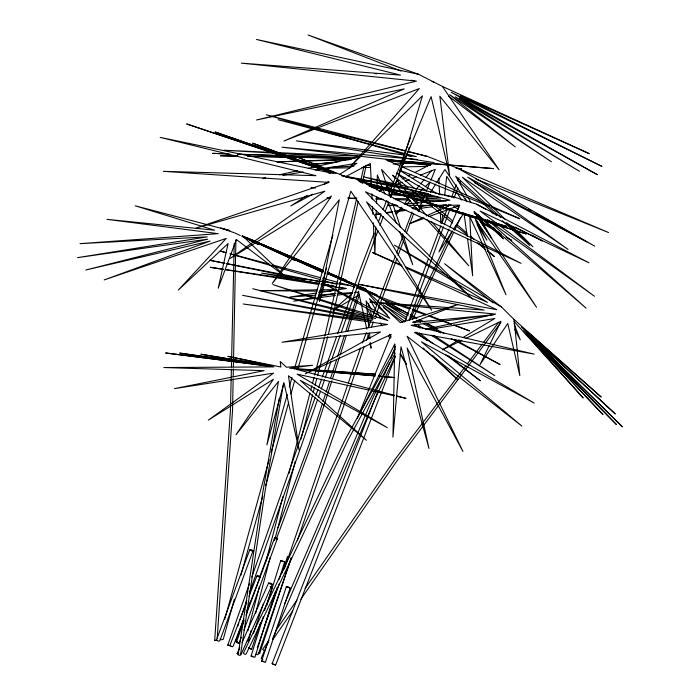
<?xml version="1.0" encoding="UTF-8"?>
<svg xmlns="http://www.w3.org/2000/svg" width="700" height="700" viewBox="0 0 700 700"><rect width="100%" height="100%" fill="white"/><g stroke="black" fill="none" stroke-linecap="round" stroke-linejoin="round"><path stroke-width="1.05" d="M233.161 378.7L232.531 410.392L217.236 638.067M233.205 376.521L233.354 368.865M233.398 366.678L235.918 239.907M231.376 369.066L230.431 410.594L214.69 640.404L217.088 640.246L214.69 640.404M231.429 366.879L234.237 243.381M375.743 227.036L374.894 254.179L373.31 222.862M376.014 218.347L376.25 210.752M376.486 203.149L376.696 196.639M376.898 190.12L377.37 174.921L384.921 194.084M441.735 223.326L442.645 214.769M443.205 209.423L443.66 205.144M444.675 195.519L446.714 176.269L454.746 189.053M283.553 383.224L265.072 491.269L240.537 654.789L239.785 655.384L238.114 654.876L262.964 491.347L279.265 398.265M358.181 201.644L331.59 321.816L328.283 334.495M362.18 183.566L366.179 165.489M356.746 198.074L324.826 336.061M360.377 182.14L364 166.206M247.914 630.744L259.49 586.381M266.105 561.032L282.922 496.606M288.995 473.366L309.942 393.094M310.774 389.926L311.876 385.709M312.428 383.591L314.081 377.256M314.632 375.139L324.275 338.179M251.195 630.28L248.439 640.841L247.336 640.946M255.596 613.375L270.191 557.392M274.592 540.488L295.243 461.265M301.026 439.075L312.585 394.713M313.136 392.595L314.519 387.319M315.07 385.201L316.715 378.866M317.546 375.699L327.731 336.613M234.307 599.279L223.265 639.301L221.532 639.817L220.089 639.004M240.993 575.05L262.789 496.064M265.703 485.529L288.662 402.325M290.981 393.908L294.761 380.214M224.639 619.64L269.124 459.611M271.171 452.244L287.271 394.345M289.319 386.969L291.953 377.493M297.71 369.714L326.506 268.082M294.35 369.119L332.902 235.104M275.257 591.885L254.931 657.23L252.998 656.959L251.072 656.058L263.322 616.639M266.875 605.238L280.744 560.639L284.611 561.811L279.125 579.442M331.896 380.73L311.377 444.885L276.412 538.886M332.561 378.656L339.517 356.921M340.174 354.856L346.465 335.195M347.795 331.056L359.38 294.84M322.429 403.506L309.304 444.08L278.014 527.782M323.102 401.424L325.456 394.144M326.13 392.061L329.499 381.658M330.505 378.543L336.569 359.817M337.575 356.694L344.304 335.895M345.651 331.73L358.776 291.156M265.186 624.391L277.358 587.379M282.091 572.985L287.499 556.526L288.68 557.156M258.055 653.004L259.683 653.459L291.121 557.839M261.608 661.062L286.352 586.67L288.61 587.099L290.132 588L265.387 662.392L261.608 661.062L263.856 661.491M253.453 633.447L263.392 603.715M251.571 649.346L248.649 647.806L251.571 649.346L260.488 622.685M264.609 610.383L272.151 587.825L270.113 586.6M257.294 647.666L279.326 583.59M284.305 569.126L347.567 385.166M348.276 383.092L360.517 348.014M291.252 558.25L258.248 654.351L257.705 654.789L256.007 654.176M297.29 540.68L364.192 346.483M230.79 645.837L227.754 645.199L249.585 583.319M251.764 577.133L315.07 397.679M315.796 395.614L317.984 389.428M318.71 387.363L321.624 379.111M322.35 377.046L336.534 336.822M337.627 333.734L360.185 269.789L374.15 233.161M237.694 626.246L238.787 623.149M239.881 620.051L246.785 600.46M249.69 592.209L317.642 399.376M318.369 397.311L320.556 391.125M321.283 389.06L324.546 379.785M325.281 377.72L331.091 361.217M331.817 359.161L340.174 335.44M341.267 332.351L363.072 270.471L377.983 230.755M409.15 320.11L443.494 226.748M444.255 224.691L450.293 208.276M454.064 198.013L457.844 187.758M459.725 182.63L460.486 180.574M216.79 639.109L249.681 549.99L250.6 549.413L253.138 550.567L219.861 640.701L218.951 641.288L216.414 640.133M241.29 637.245L239.024 643.387L236.32 642.504L244.125 620.375M246.015 615.256L274.759 537.477L277.454 538.361L243.941 630.087M366.476 340.349L368.384 335.23M371.429 327.049L373.328 321.939M375.235 316.82L376.373 313.757M377.134 311.71L396.935 258.519M398.072 255.447L403.401 241.132M404.171 239.085L404.933 237.037M406.455 232.951L413.683 213.518M415.205 209.423L415.966 207.375M416.727 205.336L417.874 202.265L415.966 201.889L417.874 202.265M235.83 641.209L243.67 619.657M247.109 610.47L248.255 607.407M249.016 605.369L250.539 601.282M259.7 576.782L269.999 549.22M379.899 225.662L383.338 216.501M385.254 211.409L388.692 202.239M390.609 197.146L394.433 186.961M395.194 184.923L407.435 152.338M408.581 149.284L409.351 147.245M404.705 321.983L428.566 258.545M429.328 256.498L440.877 225.803M442.033 222.74L447.037 209.431M448.192 206.369L448.963 204.321M451.649 197.155L456.269 184.879M457.809 180.784L458.964 177.721M362.46 342.904L366.336 332.684M368.279 327.574L370.606 321.449M371.77 318.377L395.421 256.043M396.585 252.98L403.174 235.611M404.723 231.516L412.09 212.1M413.254 209.037L414.803 204.951M378.42 221.97L381.132 214.847M383.075 209.764L386.566 200.602M388.894 194.495L410.62 137.524M246.671 602.315L229.793 645.671L232.374 646.774L233.179 646.188L243.775 618.966M249.025 596.26L256.874 576.091L257.679 575.514L260.26 576.616L246.916 610.899M395.246 356.886L275.66 665L274.172 664.615L272.108 663.67L377.991 391.213M384.309 374.946L385.892 370.877M390.635 358.68L394.975 347.498M418.145 211.26L425.504 193.296M426.326 191.301L430.001 182.315M430.824 180.32L435.321 169.347L420.28 175.21M272.65 638.575L374.369 400.444L395.36 355.924M268.94 640.264L261.196 658.341L262.92 659.391M284.445 604.109L372.269 399.219L389.629 362.661M449.059 229.084L438.918 251.991L452.296 231.096M449.942 227.098L459.646 205.188L407.374 205.459M238.586 654.378L237.16 653.572L239.811 647.614M242.025 642.644L268.599 583.021L270.183 583.065L272.326 584.264L240.888 654.815M412.624 319.322L453.679 232.269M454.606 230.291L460.67 217.429M409.806 320.18L452.034 231.254M489.116 345.826L480.069 364.507L507.771 323.488L519.82 375.646L514.071 319.454L501.445 306.933L444.605 263.751L492.957 302.803M490.061 343.858L501.008 321.248L465.798 338.441M395.115 353.264L348.259 439.547L246.269 653.756L245.175 654.43L243.355 653.231L345.467 439.023L395.334 348.941M418.477 211.426L422.494 205.048M424.226 202.309L428.251 195.93M430.544 192.281L435.724 184.082M436.87 182.254L444.92 169.487L466.83 201.688M453.46 229.276L463.934 212.923L467.189 236.39M272.851 639.529L292.766 610.864M300.851 599.218L396.681 461.274L500.824 322.586M268.257 641.331L262.649 649.381L264.766 651.175M276.369 629.694L296.94 600.171M305.051 588.543L394.844 459.699L465.867 365.75M467.189 364.009L482.309 343.998M483.63 342.265L498.75 322.254M396.051 213.946L401.511 207.261M404.25 203.919L407.662 199.736M411.084 195.554L413.814 192.211M415.861 189.7L419.283 185.518M420.648 183.846L424.069 179.664M426.116 177.161L431.585 170.468M396.156 214.043L402.465 208.119M406.402 204.418L410.349 200.707M412.711 198.485L417.436 194.04M419.02 192.561L422.957 188.86M425.32 186.638L430.054 182.192M334.696 308.822L352.485 293.134L337.531 295.181M260.26 576.616L259.455 577.194L256.874 576.091M227.754 645.199L228.252 644.875M307.09 195.457L290.771 206.001L312.812 194.224M324.31 184.327L328.842 181.405M339.719 174.37L356.939 163.24L315.053 170.056M253.138 550.567L252.227 551.145L249.681 549.99M333.2 310.398L350.035 300.317M352.835 298.637L358.453 295.277M442.321 349.895L459.2 339.797M462.945 337.558L494.821 318.483L428.426 329.595M345.406 176.803L370.317 163.485L371.516 187.232M378.98 190.741L393.514 183.347M395.447 182.359L399.324 180.381M402.229 178.903L405.134 177.424M408.039 175.945L410.953 174.466M414.82 172.489L434.192 162.619L296.266 140.84L404.477 155.067M443.301 349.422L461.886 340.349M409.526 223.562L423.325 217.298M426.283 215.95L450.931 204.759M379.155 191.258L392.192 186.165M396.209 184.599L402.229 182.254M405.23 181.081L409.246 179.515M412.256 178.343L416.264 176.776M409.579 223.711L424.795 218.129M428.846 216.633L459.27 205.459M265.624 177.888L262.43 178.605L265.65 178.08M279.457 174.781L297.553 170.713M308.201 168.324L361.419 156.362L223.904 150.237L355.635 157.946L237.711 154.166M425.171 329.35L495.679 314.081L378.621 302.899M315.123 297.176L293.72 301.184L315.088 298.252M318.334 296.572L334.39 293.562M375.428 214.445L379.724 213.701M386.172 212.599L392.621 211.496M394.774 211.129L404.442 209.475M411.967 208.18L414.12 207.812M418.416 207.077L431.314 204.873M282.835 175.289L303.24 171.972M316.54 293.002L289.887 297.062L315.665 295.207M318.666 292.679L336.787 289.922M338.922 289.599L346.386 288.47L338.861 287.105M375.436 214.585L380.817 213.841M386.19 213.097L392.648 212.196M394.8 211.899L406.639 210.263M415.249 209.072L417.401 208.775M420.621 208.329L432.46 206.692M434.613 206.395L446.451 204.759M317.231 297.964L335.387 295.47M339.351 161.595L313.547 164.246L336.254 162.374M396.349 204.82L387.774 205.555L397.574 205.511M404.924 204.085L449.951 200.226L363.58 176.811L455.28 197.4L476.7 204.242L588.945 262.789L480.104 211.015L594.431 296.231L487.349 219.564L586.014 308.105L474.014 211.365L536.506 307.256L475.352 219.389L505.969 294.717L469.779 216.65L472.684 275.861L467.486 238.525M318.885 294.971L336.07 293.738M338.223 293.58L352.179 292.574M354.331 292.416L358.627 292.11L366.844 329.14M329.149 167.405L354.13 166.101M366.074 165.48L370.422 165.252M393.234 164.062L400.838 163.669M403.007 163.555L417.13 162.82L404.154 161.315M351.671 159.136L276.885 161.857L348.871 159.801M324.87 168.263L349.947 167.808M361.944 167.597L370.668 167.44M402.29 166.871L427.368 166.425M317.275 289.861L259.752 290.675L316.995 291.13M320.53 289.809L336.814 289.581M319.156 291.148L331.039 291.244M330.243 197.881L326.961 197.846L330.216 197.942M347.707 198.074L356.44 198.179M376.092 198.398L381.544 198.459M393.558 198.599L408.835 198.765M412.116 198.809L424.121 198.94M426.309 198.966L440.493 199.124L390.442 194.617M237.877 156.082L220.386 155.768L237.886 156.135M352.678 158.541L247.721 156.345L346.098 158.016L237.562 154.236M348.652 198.433L356.248 198.634M375.777 199.15L383.373 199.351M395.308 199.666L409.404 200.043M413.744 200.156L423.509 200.41M425.679 200.471L446.294 201.014M272.326 584.264L270.743 584.22L268.599 583.021M237.16 653.572L238.744 653.616M228.979 153.886L212.599 153.361L228.882 153.93M376.477 302.523L369.95 302.067L376.451 302.689M378.648 302.68L484.146 310.074L358.697 284.296L383.329 288.82M391.16 193.69L438.821 197.391L372.234 187.6M375.165 375.926L295.934 369.224L394.502 395.316M378.42 376.206L394.704 377.589L378.385 376.145M375.113 375.856L302.216 369.442L375.174 374.176L289.686 368.209L312.655 365.26L286.493 367.238L280.192 361.498L280.91 367.01L227.815 356.335L272.169 365.829L200.909 354.244L267.969 365.54L179.69 353.089L264.898 365.435L165.611 352.966L273.971 366.896L163.817 367.535L264.145 370.668L174.501 388.623L273.569 373.144L208.32 420.131L273.385 379.286L235.979 434.761L278.495 381.447L266.919 444.92L283.999 382.769L299.04 449.916L288.461 375.751L366.424 440.256L300.352 380.406L387.319 427.665L297.106 374.141L369.023 390.136M403.139 158.218L281.977 147.201L401.993 161.07M405.309 158.41L417.209 159.495M371.385 181.79L357.822 180.495L406.149 193.139M387.336 160.668L401.319 162.207M403.471 162.444L430.369 165.419M374.439 73.579L376.565 73.815M430.342 165.121L391.589 160.484L493.456 168.604L385.814 159.688L399.805 165.856M406.648 155.347L416.386 156.625L406.892 154.088M369.11 186.41L430.43 194.705M354.751 287.297L349.851 285.477L261.52 273.079L319.524 283.596M284.611 561.811L280.744 560.639M251.072 656.058L253.006 656.329M223.3 269.229L210.376 267.312L223.256 269.351M225.453 269.544L319.13 283.447M321.283 283.771L328.825 284.891M330.977 285.206L333.13 285.53M225.4 269.684L318.727 284.471M320.871 284.812L344.47 288.549M371.219 181.396L347.567 177.485L296.774 156.809L336.009 173.53L252.656 143.194L328.877 171.369L215.11 131.985L323.129 169.689L186.681 123.944L333.839 173.574L160.204 137.384L315.884 175.674L163.362 171.334L329.105 182.411L196.157 228.086L324.835 191.188L230.169 258.466L331.476 196.026L272.248 283.509L339.281 199.78L319.506 301.507L350.831 191.17L431.672 310.293L366.511 201.88L472.657 299.206L365.461 191.765L521.036 263.322L366.398 184.1L526.278 233.975L378.201 187.53L506.73 226.468L359.1 181.44L418.766 196.481L408.249 193.69M411.04 80.211L414.26 80.78M321.676 283.99L336.717 286.711M385.473 289.214L496.843 309.689L405.983 267.881M290.132 588L286.352 586.67M328.239 172.891L330.374 173.303M342.116 175.569L407.243 188.134M438.2 194.11L442.47 194.933M444.605 195.344L455.28 197.4M224.814 263.2L209.799 260.269L224.648 263.34M226.966 263.611L320.303 281.776M226.782 263.777L304.421 279.615M342.064 175.928L428.382 193.681M418.539 74.279L256.471 39.454L400.488 75.093L241.264 63.14L416.474 81.121L256.594 119.98L404.259 88.891L283.868 141.024L419.309 88.541L350.595 166.285L422.45 95.821L398.956 173.871L431.095 96.582L449.601 175.07L439.828 96.224L499.091 169.794L442.409 86.441L418.539 74.279L308.079 35L401.109 71.059M371.14 390.609L394.406 395.78M396.524 396.252L406.044 398.37L396.602 395.868M405.195 150.964L278.18 119.683L404.784 153.528M407.312 151.489L427.429 156.441L457.782 168.28L608.519 232.531L476.096 179.095M272.108 663.67L275.66 665M405.309 150.719L266.262 114.756L313.495 128.354M407.418 151.261L427.429 156.441M225.995 252.604L220.745 251.204L225.969 252.7M230.195 253.715L269.027 264.023M272.178 264.854L320.46 277.672M322.56 278.233L337.251 282.135M339.351 282.686L349.851 285.477M230.142 253.89L319.9 279.519M321.983 280.114L335.554 283.99M315.595 128.957L403.751 154.341M405.851 154.945L411.101 156.459M277.594 538.991L274.899 538.108L274.759 537.477M236.18 641.874L237.983 642.46M270.384 587.195L272.151 587.825M382.06 299.119L409.517 309.102M412.571 310.205L425.793 315.017M428.846 316.12L440.029 320.189M442.067 320.933L451.22 324.257M453.25 324.993L469.525 330.908L454.352 325.124M356.72 288.024L410.856 308.525M412.886 309.295L427.044 314.703M429.065 315.473L441.201 320.101M443.231 320.88L451.316 323.96M235.664 641.095L237.291 641.795M399.674 170.153L489.51 206.491M491.523 207.305L519.785 218.732L401.809 166.74M323.19 270.454L255.832 241.666L290.675 256.734M327.215 272.169L346.316 280.332L327.346 272.204M290.404 256.384L242.48 235.848L285.81 277.007L236.399 239.531L218.216 288.207L228.078 243.565L178.29 290.106L226.231 238.411L104.204 279.921L210.061 241.106L85.829 269.999L207.734 239.164L77.578 257.626L207.218 236.862L80.01 243.644L218.234 233.669L107.039 219.354L214.62 230.221L135.24 205.817L229.871 230.589L220.701 228.069L235.463 233.188L240.257 235.559M292.399 257.233L323.356 270.498M290.491 256.707L246.575 237.755L290.369 256.996M292.486 257.565L323.426 270.918M292.67 257.591L323.531 270.935M393.418 261.537L372.409 252.429L402.036 266.061M395.412 262.404L401.415 265.011M405.414 266.744L487.445 302.33L394.441 245.131L447.475 275.756M258.37 243.005L323.146 271.434M292.355 257.871L323.207 271.425M290.342 257.162L247.362 238.219L289.993 257.469M292.329 258.099L323.312 271.757M327.303 273.551L355.276 285.915M357.28 286.808L365.269 290.334M291.979 258.361L322.717 272.23L247.861 238.569L289.756 257.976L241.911 235.996L258.475 244.562L242.174 236.504M442.409 86.441L589.251 153.65L460.521 95.716L601.974 166.425L451.202 92.26L597.371 174.685L459.279 97.983L579.425 171.281L455.262 96.854L551.434 161.805L449.662 94.719L515.296 146.895L448.665 96.154M386.382 304.159L400.033 310.756M419.545 320.197L422.467 321.606M426.37 323.496L437.098 328.685L426.598 323.199M515.043 227.124L542.264 240.949L531.808 235.104M385.56 301.761L387.467 302.759M389.375 303.756L408.467 313.723M410.375 314.72L417.06 318.211M419.921 319.707L423.736 321.703M474.635 182.7L586.74 241.868L536.454 213.763M258.501 652.829L259.683 653.459M408.082 315.56L385.07 303.301L406.831 317.651M409.999 316.584L413.831 318.631M416.71 320.162L420.543 322.201M423.421 323.733L440.676 332.929M451.22 338.546L500.115 364.595L454.37 339.255M372.418 293.86L408.634 313.924M410.541 314.974L416.255 318.141M419.116 319.725L422.922 321.842M424.83 322.892L443.887 333.454M528.859 209.528L530.758 210.586M476.7 204.242L486.202 209.562M491.899 212.756L493.806 213.824M457.782 168.28L594.711 246.12L467.714 177.126L568.076 249.419L462.332 177.188L505.024 219.24M449.365 276.85L501.445 306.933M396.454 173.049L426.457 190.584M453.644 206.482L458.334 209.221M482.702 223.466L501.454 234.43M506.144 237.169L511.77 240.459L506.205 236.985M399.595 170.327L436.678 193.515M457.074 206.264L458.92 207.419M482.099 221.909L499.713 232.925M406.376 319.384L383.355 304.727L404.81 321.562M414.662 324.651L420.192 328.169M431.235 335.204L494.778 375.655L434.035 335.589M413.175 321.842L414.995 323.033M416.806 324.231L423.15 328.414M383.618 307.72L402.789 322.201M415.861 332.08L427.184 340.637M445.489 354.471L480.34 380.809L448.586 355.898M419.405 333.007L433.134 343.779M408.074 187.548L392.7 175.254L395.491 178.579M410.637 189.595L426.869 202.571M429.433 204.619L452.498 223.046M455.91 225.785L467.014 234.657M477.269 242.848L485.809 249.681M487.515 251.046L494.349 256.506L487.716 250.845M398.939 175.166L414.706 188.606M418.023 191.441L423.832 196.385M426.317 198.511L430.474 202.046M433.79 204.873L452.874 221.139M457.021 224.682L466.979 233.161M470.295 235.996L474.442 239.531M478.59 243.066L484.4 248.019M514.071 319.454L601.186 397.04L526.067 330.697L615.3 413.98L521.334 326.979L622.423 426.842L528.028 334.215L616.385 424.48L526.33 333.148L603.006 414.645L523.425 330.838L583.205 398.011L513.923 321.221M459.305 182.018L496.545 215.565M502.206 220.666L529.725 245.464L506.529 222.582M500.762 217.376L455.674 176.225L467.154 196M508.008 223.991L532.971 246.767L512.006 226.126M376.67 305.314L369.442 298.69L375.812 309.96M378.28 306.793L387.118 314.895M423.264 348.049L424.865 349.519M426.475 350.998L457.8 379.724L432.696 355.6M478.012 215.11L503.326 238.884L497.061 231.612M394.021 183.251L381.57 169.496L390.714 197.435M395.483 184.87L419.659 211.566M426.983 219.66L444.561 239.076M446.023 240.695L468.729 265.773L431.76 221.76M493.579 227.57L495.67 229.994M396.882 180.241L401.765 186.051M403.165 187.714L416.412 203.49M417.812 205.153L426.178 215.119M474.127 212.424L475.344 214.209M476.56 216.002L491.767 238.359L478.1 214.821M371.385 309.164L366.109 300.877L367.806 317.004M372.558 311.01L374.325 313.775M375.498 315.613L376.67 317.459M380.188 322.98L381.946 325.745M388.395 335.877L390.154 338.642M394.266 345.091L395.439 346.938M400.129 354.305L406.578 364.438L400.216 353.168M455.892 190.881L461.633 200.016M477.129 224.674L486.885 240.205L476.411 219.992M468.248 197.881L470.986 202.589M376.871 311.841L380.581 318.412M389.602 334.381L391.195 337.199M366.59 307.974L372.243 318.386M514.675 329.236L520.214 339.841L514.01 323.654M465.43 198.817L466.427 200.742M387.704 201.145L396.445 223.335M399.621 231.402L412.738 264.688L402.57 233.642M392.744 203.639L400.54 227.439M368.471 303.651L369.618 307.834M370.186 309.925L372.47 318.29M238.884 642.758L239.024 643.387M367.789 333.375L368.961 338.669M369.898 342.904L371.079 348.189L370.51 342.816M368.025 319.156L368.926 327.757M369.495 333.139L370.055 338.511M371.84 193.716L372.12 199.115M372.496 206.666L372.881 214.226M438.909 178.412L439.136 183.873M439.233 186.06L439.591 194.793M440.055 205.713L440.239 210.079M440.326 212.266L440.781 223.186M394.756 344.146L392.936 437.132L401.012 346.78L428.96 448.446L407.12 348.023L462.945 451.439L407.085 336.297L521.832 426.046L421.391 341.819L534.179 403.069L414.418 332.456L534.153 354.113L411.127 325.308L493.789 314.676L412.729 322.525L457.817 304.517L400.374 322.691L363.134 287.315L389.734 318.36L324.608 283.946L387.861 320.565L272.86 284.602L375.559 318.526L252.744 288.733L372.925 319.463L242.62 295.339L372.102 320.793L243.189 303.993L387.546 324.476L282.1 342.221L380.555 331.984L305.358 373.791L391.16 334.451L357.315 418.285L394.756 344.146M432.241 81.436L433.825 82.066L432.241 81.436M315.332 187.793L311.001 187.451L315.35 187.845M461.571 168.857L456.19 168.263L461.571 168.857M366.345 289.441L327.425 272.641L366.345 289.441M355.031 285.425L327.127 273.184L355.058 285.425M376.95 295.041L357.026 286.3L376.95 295.041M294.621 260.234L291.699 258.886L294.621 260.234"/></g></svg>
